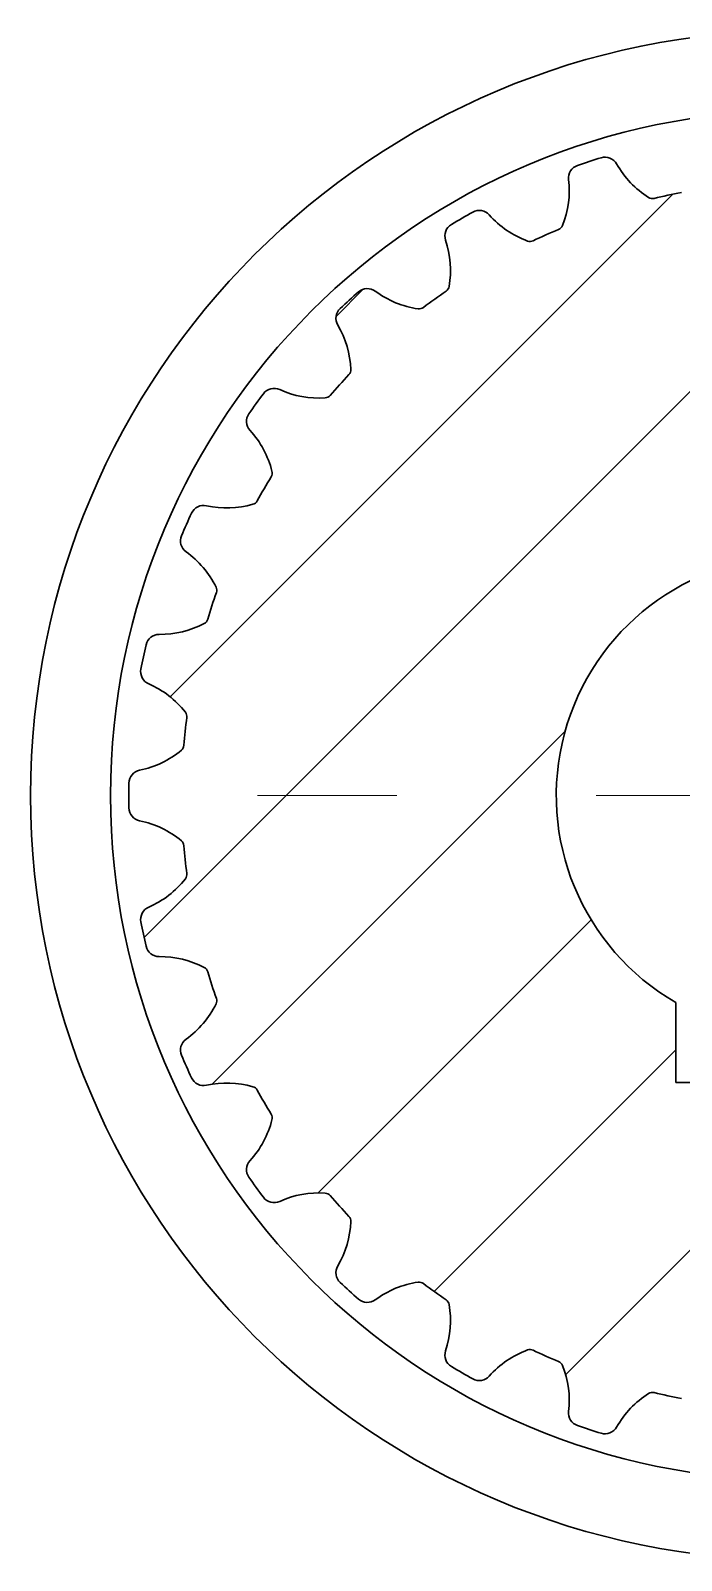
# Model space of a CAD drawing. Header units: millimetres. Extents: x 13 to 7248, y -1201 to 1478.
# Drawn here: x 5709.53 to 5723.15, y -1163.68 to -1131.68 of the extents above; entities that cross this region are included whole.
import ezdxf

# ---------------------------------------------------------------- set-up
doc = ezdxf.new("R2010")
doc.units = ezdxf.units.MM
doc.header["$LTSCALE"] = 5
doc.linetypes.add('CENTER2', pattern=[28.575000000000003, 19.05, -3.175, 3.175, -3.175])
doc.linetypes.add('SLD-实线', pattern=[0])
doc.layers.get('0').update_dxf_attribs({"lineweight": 30})
doc.layers.add('中心线层', color=1, linetype='CENTER2', lineweight=13)
doc.layers.add('剖面层', color=2, linetype='Continuous', lineweight=15)

# ---------------------------------------------------------------- blocks, each defined once
blk = doc.blocks.new('SW_CENTERMARKSYMBOL_2')
at = {"color": 0, "linetype": 'SLD-实线', "lineweight": 0}
for p, q in [((0, 8.333333333333387), (0, 11.25000000000001)), ((0, 0), (0, 4.166666666666763)), ((-8.333333333333318, 0), (-11.24999999999994, 0)), ((0, 0), (-4.166666666666659, 0)), ((0, 0), (0, -4.166666666666624)), ((0, 0), (4.166666666666694, 0)), ((8.333333333333352, 0), (11.25000000000001, 0)), ((0, -8.333333333333249), (0, -11.24999999999987))]:
    blk.add_line(p, q, dxfattribs=at)

msp = doc.modelspace()

# ---------------------------------------------------------------- hatches: boundary and pattern name
at = {"layer": '剖面层'}
h = msp.add_hatch(dxfattribs=at)
h.set_pattern_fill('ANSI31', color=256, style=0)
h.set_pattern_definition([(45, (5673.687281159424, -1197.855400502125), (-2.245064030267288, 2.245064030267288), [])])
edge = h.paths.add_edge_path(flags=0)
edge.add_arc((5725.532853462199, -1147.680190693527), 12.83500000000438, 90.00000000206445, 91.30395751715697)
edge.add_arc((5725.237361771235, -1134.698553290615), 0.1500000000000598, 225.880264327587, 271.3039575150878, ccw=False)
edge.add_arc((5726.507853461797, -1133.388409838848), 1.975000000000007, 197.4832559191952, 225.8802853633303, ccw=False)
edge.add_arc((5724.357023664674, -1134.06587288862), 0.279999999999977, 17.48325592631349, 94.93622380688011)
edge.add_arc((5725.532853462199, -1147.680190693527), 13.94500000021091, 94.93622380876039, 97.06377651243795)
edge.add_arc((5723.852412722452, -1134.118909635826), 0.2800000000000059, 97.06379200047327, 174.5167590116115)
edge.add_arc((5721.607731228689, -1133.903433438642), 1.975000000000048, 326.11971253074427, 354.5167419559035, ccw=False)
edge.add_arc((5723.122853767791, -1134.920797037119), 0.1500000000000875, 280.6960424849182, 326.1197079758475, ccw=False)
edge.add_arc((5725.532853462199, -1147.680190693527), 12.83500000024005, 100.6960424869211, 103.3039575171349)
edge.add_arc((5722.544784791573, -1135.043669391133), 0.1500000000000498, 237.88026432759392, 283.30395751509207, ccw=False)
edge.add_arc((5723.515119050109, -1133.498005641571), 1.975000000000016, 209.4832559263144, 237.8802853657198, ccw=False)
edge.add_arc((5721.552142532732, -1134.607847158286), 0.2799999999999787, 29.48325592631335, 106.9362238068785)
edge.add_arc((5725.532853462199, -1147.680190693527), 13.94500000026846, 106.9362238086815, 109.0637764792395)
edge.add_arc((5721.069585510084, -1134.764639439517), 0.2799999999999964, 109.0637903521818, 186.5167590116176)
edge.add_arc((5718.82915567206, -1135.020567438943), 1.975000000000083, -21.880287094881908, 6.516741955901978, ccw=False)
edge.add_arc((5720.522690934435, -1135.700687512966), 0.1500000000000402, 292.6960424849097, 338.11971290511514, ccw=False)
edge.add_arc((5725.532853462199, -1147.680190693527), 12.8350000002959, 112.6960424867934, 115.3039575169789)
edge.add_arc((5719.982800751171, -1135.941062109493), 0.1500000000000346, 249.8802673778261, 295.30395751509167, ccw=False)
edge.add_arc((5720.61056931446, -1134.227430984967), 1.974999999999986, 221.4832559263141, 249.88028559738342, ccw=False)
edge.add_arc((5718.921237569972, -1135.7211455685), 0.2799999999999861, 41.4832559263142, 118.9362238068768)
edge.add_arc((5725.532853462199, -1147.680190693527), 13.94500000032199, 118.9362238085236, 121.0637764790595)
edge.add_arc((5718.481824524351, -1135.974840808692), 0.280000000000001, 121.0637903521815, 198.5167590116131)
edge.add_arc((5716.343563876762, -1136.690987723072), 1.975000000000028, -9.880286720507627, 18.516741955902887, ccw=False)
edge.add_arc((5718.141496244963, -1137.004139761829), 0.1500000000000387, 304.69604248490907, 350.1197178343821, ccw=False)
edge.add_arc((5725.532853462199, -1147.680190693527), 12.83500000034656, 124.6960424865832, 127.3039575167429)
edge.add_arc((5717.663380646338, -1137.351511077554), 0.1500000000000686, 261.88030986218945, 307.3039575150874, ccw=False)
edge.add_arc((5717.921147015799, -1135.54480648112), 1.975000000000015, 233.48325592631448, 261.8802888240433, ccw=False)
edge.add_arc((5716.579291947744, -1137.357111636533), 0.2799999999999875, 53.48325592631289, 130.9362238068747)
edge.add_arc((5725.532853462199, -1147.680190693527), 13.94500000036919, 130.9362238082936, 133.06377647881)
edge.add_arc((5716.202227337781, -1137.696622136323), 0.2800000000000052, 133.0637903521816, 210.5167613225173)
edge.add_arc((5714.259588131441, -1138.841688909046), 1.974999999999999, 2.119713114399076, 30.51674162828101, ccw=False)
edge.add_arc((5716.08333933354, -1138.774186665773), 0.1500000000000601, -43.30395751508672, 2.119715660655004, ccw=False)
edge.add_arc((5725.532853462199, -1147.680190693527), 12.83500000038981, 136.6960424862994, 139.3039575164372)
edge.add_arc((5715.687894265464, -1139.213372907325), 0.1500000000000352, 273.88026432758625, 319.303957515089, ccw=False)
edge.add_arc((5715.564392813849, -1137.392556499378), 1.975000000000046, 245.4832559263146, 273.88028536571943, ccw=False)
edge.add_arc((5714.628659927639, -1139.444245794974), 0.279999999999989, 65.4832559263137, 142.9362238068778)
edge.add_arc((5725.532853462199, -1147.680190693527), 13.94500000040802, 142.9362238080016, 145.0637764785021)
edge.add_arc((5714.330423286143, -1139.854733316369), 0.279999999999992, 145.0637903521814, 222.5167590116159)
edge.add_arc((5712.668308176188, -1141.378675034827), 1.975000000000023, 14.11971290511758, 42.51674195590272, ccw=False)
edge.add_arc((5714.438171533322, -1140.933468681466), 0.1500000000000484, -31.303957515090815, 14.119712905113317, ccw=False)
edge.add_arc((5725.532853462199, -1147.680190693527), 12.83500000042382, 148.6960424859545, 151.3039575160752)
edge.add_arc((5714.142679842826, -1141.445275302641), 0.1500000000000392, 285.88026432758903, 331.30395751509246, ccw=False)
edge.add_arc((5713.643308176195, -1139.689925497454), 1.975000000000039, 257.4832559263143, 285.88028536571903, ccw=False)
edge.add_arc((5713.154593489102, -1141.891330265919), 0.2799999999999943, 77.48325592631436, 154.9362238068764)
edge.add_arc((5725.532853462199, -1147.680190693527), 13.94500000043683, 154.9362238076603, 157.0637764598426)
edge.add_arc((5712.948219188402, -1142.354854534497), 0.2800000000000036, 157.0637894404507, 234.516761322519)
edge.add_arc((5711.639270580847, -1144.191067632909), 1.975000000000038, 26.11971290511798, 54.51674162828073, ccw=False)
edge.add_arc((5713.277894571564, -1143.387614823439), 0.150000000000031, -19.30395751509451, 26.119712905113317, ccw=False)
edge.add_arc((5725.532853462199, -1147.680190693527), 12.83500000044712, 160.6960424855635, 163.3039575156728)
edge.add_arc((5713.095270663445, -1143.949673418972), 0.15000000000003, 297.8802643275876, 343.3039575150936, ccw=False)
edge.add_arc((5712.241853719885, -1142.336507426136), 1.97500000000008, 269.4832560791525, 297.8802853657191, ccw=False)
edge.add_arc((5712.221516408845, -1144.591415715575), 0.2799999999999916, 89.48325484826181, 166.9362238068758)
edge.add_arc((5725.532853462199, -1147.680190693527), 13.94500000045437, 166.9362238072846, 169.0637764594599)
edge.add_arc((5712.116023996174, -1145.087718496564), 0.2800000000000024, 169.0637894404517, 246.5167613225173)
edge.add_arc((5711.217449226204, -1147.155951651403), 1.974999999999971, 38.1197126243365, 66.51674162828112, ccw=False)
edge.add_arc((5712.65321811912, -1146.029367128992), 0.1500000000000258, -7.303957515092691, 38.11970920817038, ccw=False)
edge.add_arc((5725.532853462199, -1147.680190693527), 12.83500000045873, 172.6960424851437, 175.3039575152475)
edge.add_arc((5712.591443534489, -1146.617113041204), 0.1500000000000293, 309.88030986218166, 355.3039575150942, ccw=False)
edge.add_arc((5711.421279729579, -1145.216633955435), 1.975000000000011, 281.4832559263142, 309.88028882404296, ccw=False)
edge.add_arc((5711.870208632678, -1147.426495453349), 0.2799999999999958, 101.4832559263147, 178.9362238068756)
edge.add_arc((5725.532853462199, -1147.680190693527), 13.94500000045992, 178.9362238068909, 181.0637761930726)
edge.add_arc((5711.870208632676, -1147.933885933697), 0.2800000000000004, 181.0637761930728, 258.5167613225183)
edge.add_arc((5711.421279729579, -1150.143747431611), 1.975000000000038, 50.11971253074353, 78.51674162828073, ccw=False)
edge.add_arc((5712.591443534489, -1148.743268345842), 0.1500000000000043, 4.696042484900374, 50.11970797585508, ccw=False)
edge.add_arc((5725.532853462199, -1147.680190693527), 12.83500000045817, 184.696042484714, 187.3039575148184)
edge.add_arc((5712.65321811912, -1149.331014258054), 0.1500000000000477, -38.11969318805711, 7.303957515087291, ccw=False)
edge.add_arc((5711.217449226204, -1148.204429735643), 1.975000000000033, 293.4832559263143, 321.8802885923791, ccw=False)
edge.add_arc((5712.116023996174, -1150.272662890482), 0.2799999999999899, 113.4832559263132, 190.9362238068765)
edge.add_arc((5725.532853462199, -1147.680190693527), 13.94500000045326, 190.9362238064969, 193.0637764171126)
edge.add_arc((5712.221516408845, -1150.768965671471), 0.2800000000000028, 193.0637873706097, 270.5167613225184)
edge.add_arc((5712.241853719883, -1153.02387396091), 1.975000000000076, 62.119712905118206, 90.5167416282805, ccw=False)
edge.add_arc((5713.095270663445, -1151.410707968074), 0.1500000000000347, 16.696042484907423, 62.11971290511201, ccw=False)
edge.add_arc((5725.532853462199, -1147.680190693527), 12.83500000044548, 196.6960424842904, 199.3039575144004)
edge.add_arc((5713.277894571564, -1151.972766563607), 0.1500000000000391, -26.119693188056885, 19.30395751509451, ccw=False)
edge.add_arc((5711.639270580847, -1151.169313754137), 1.975000000000028, 305.48325643322, 333.880288592379, ccw=False)
edge.add_arc((5712.9482191884, -1153.00552685255), 0.2799999999999965, 125.4832523508191, 202.936223806874)
edge.add_arc((5725.532853462199, -1147.680190693527), 13.94500000043466, 202.9362238061163, 205.0637764167393)
edge.add_arc((5713.1545934891, -1153.469051121128), 0.2800000000000052, 205.0637873706083, 282.5167613225183)
edge.add_arc((5713.643308176193, -1155.670455889592), 1.975000000000101, 74.11971290511838, 102.51674162827999, ccw=False)
edge.add_arc((5714.142679842824, -1153.915106084406), 0.1500000000000223, 28.6960424849093, 74.11971290511877, ccw=False)
edge.add_arc((5725.532853462199, -1147.680190693527), 12.83500000042116, 208.6960424838909, 211.303957514013)
edge.add_arc((5714.43817153332, -1154.426912705581), 0.1500000000000326, -14.119693188057909, 31.303957515092122, ccw=False)
edge.add_arc((5712.668308176186, -1153.98170635222), 1.975000000000066, 317.48325657475027, 345.880288592379, ccw=False)
edge.add_arc((5714.330423286141, -1155.505648070678), 0.2799999999999917, 137.483251352526, 214.9362238068745)
edge.add_arc((5725.532853462199, -1147.680190693527), 13.94500000040489, 214.9362238057667, 217.0637763664868)
edge.add_arc((5714.628659927637, -1155.916135592073), 0.2799999999999965, 217.0637848846588, 294.5167613225187)
edge.add_arc((5715.564392813847, -1157.967824887669), 1.975000000000109, 86.11971253074393, 114.5167416282801, ccw=False)
edge.add_arc((5715.687894265464, -1156.147008479722), 0.1500000000000183, 40.69604248489992, 86.11970797585002, ccw=False)
edge.add_arc((5725.532853462199, -1147.680190693527), 12.83500000038625, 220.6960424835335, 223.303957513673)
edge.add_arc((5716.083339333538, -1156.586194721275), 0.1500000000000291, -2.1196931880575107, 43.30395751509241, ccw=False)
edge.add_arc((5714.259588131439, -1156.518692478001), 1.975000000000111, 329.4832559263151, 357.8802885923787, ccw=False)
edge.add_arc((5716.202227337779, -1157.663759250725), 0.2799999999999985, 149.4832559263141, 226.9362238068753)
edge.add_arc((5725.532853462199, -1147.680190693527), 13.94500000036523, 226.9362238054636, 229.0637763661999)
edge.add_arc((5716.579291947743, -1158.003269750515), 0.2800000000000046, 229.0637848846632, 306.5167613225185)
edge.add_arc((5717.921147015797, -1159.815574905928), 1.975000000000009, 98.11971226803911, 126.51674162828081, ccw=False)
edge.add_arc((5717.663380646336, -1158.008870309494), 0.1500000000000099, 52.69604248489799, 98.11970451691508, ccw=False)
edge.add_arc((5725.532853462199, -1147.680190693527), 12.83500000034223, 232.6960424832336, 235.3039575133955)
edge.add_arc((5718.141496244962, -1158.356241625219), 0.1500000000000301, 9.880306811940386, 55.303957515090076, ccw=False)
edge.add_arc((5716.343563876761, -1158.669393663976), 1.975000000000018, -18.51674407368671, 9.880288592378406, ccw=False)
edge.add_arc((5718.48182452435, -1159.385540578357), 0.2800000000000079, 161.4832559263153, 238.9362238068732)
edge.add_arc((5725.532853462199, -1147.680190693527), 13.94500000031736, 238.9362238052201, 241.0637763342255)
edge.add_arc((5718.92123756997, -1159.639235818548), 0.2800000000000054, 241.0637833033679, 318.5167613225179)
edge.add_arc((5720.610569314458, -1161.132950402082), 1.975000000000092, 110.119712241109, 138.5167416282801, ccw=False)
edge.add_arc((5719.98280075117, -1159.419319277555), 0.1499999999999881, 64.69604248489702, 110.11970416232941, ccw=False)
edge.add_arc((5725.532853462199, -1147.680190693527), 12.83500000029102, 244.6960424830044, 247.3039575131924)
edge.add_arc((5720.522690934435, -1159.659693874083), 0.1500000000000227, 21.880306811938226, 67.3039575150924, ccw=False)
edge.add_arc((5718.829155672058, -1160.339813948106), 1.974999999999985, -6.516744073686823, 21.880288592378577, ccw=False)
edge.add_arc((5721.069585510082, -1160.595741947531), 0.2800000000000035, 173.4832559263146, 250.9362238068743)
edge.add_arc((5725.532853462199, -1147.680190693527), 13.94500000026337, 250.9362238050469, 253.0637760485432)
edge.add_arc((5721.552142532732, -1160.752534228763), 0.2800000000000021, 253.0637690828864, 330.5167613225172)
edge.add_arc((5723.515119050107, -1161.862375745478), 1.974999999999965, 122.11971238121609, 150.5167416282812, ccw=False)
edge.add_arc((5722.544784791571, -1160.316711995916), 0.1499999999999838, 76.6960424849002, 122.1197060070889, ccw=False)
edge.add_arc((5725.532853462199, -1147.680190693527), 12.83500000023481, 256.696042482856, 259.3039575130726)
edge.add_arc((5723.122853767789, -1160.43958434993), 0.1500000000000015, 33.88030319378919, 79.30395751509627, ccw=False)
edge.add_arc((5721.607731228687, -1161.456947948407), 1.975000000000059, 5.483255926313802, 33.880288317582085, ccw=False)
edge.add_arc((5723.852412722452, -1161.241471751223), 0.2800000000000002, 185.483255926315, 262.9362238068753)
edge.add_arc((5725.532853462199, -1147.680190693527), 13.94500000020557, 262.9362238049515, 263.3247111474571)
edge.add_line((5723.911853461737, -1161.530655812224), (5723.911853461737, -1153.680190693523))
edge.add_line((5723.911853461737, -1153.680190693523), (5723.032853461737, -1153.680190693523))
edge.add_line((5723.032853461737, -1153.680190693523), (5723.032853461737, -1152.010317712445))
edge.add_arc((5725.532853461737, -1147.680190693523), 5, 89.9999999999992, 240, ccw=False)
edge.add_line((5725.532853461737, -1142.680190693523), (5725.532853461737, -1134.845190693523))

# ---------------------------------------------------------------- linework, layer by layer
for p, q in [((5723.032853461737, -1152.010317712445), (5723.032853461737, -1153.680190693523)), ((5723.032853461737, -1153.680190693523), (5723.911853461737, -1153.680190693523))]:
    msp.add_line(p, q)
for radius in [16, 14.325]:
    msp.add_circle((5725.532853461737, -1147.680190693523), radius)
for centre, radius, start, end in [((5725.532853462199, -1147.680190693527), 13.94500000026846, 106.9362238086424, 109.0637764791955), ((5721.552142532732, -1134.607847158286), 0.2799999999999853, 29.48325592630281, 106.9362238068992), ((5721.069585510084, -1134.764639439517), 0.2799999999999999, 109.0637903522329, 186.5167590116217), ((5723.515119050109, -1133.498005641571), 1.975000000000024, 209.4832559263028, 237.8802853657646), ((5718.82915567206, -1135.020567438943), 1.97500000000008, 338.1197129051166, 6.516741955900278), ((5722.544784791573, -1135.043669391133), 0.1500000000000573, 237.8802643276066, 283.3039575151373), ((5725.532853462199, -1147.680190693527), 12.83500000024006, 100.6960424869447, 103.3039575171723), ((5725.532853462199, -1147.680190693527), 13.94500000032199, 118.9362238085167, 121.0637764790602), ((5718.921237569972, -1135.7211455685), 0.2799999999999855, 41.48325592629821, 118.9362238068553), ((5720.61056931446, -1134.227430984967), 1.974999999999989, 221.4832559262982, 249.8802855974298), ((5718.481824524351, -1135.974840808692), 0.2800000000000032, 121.0637903521848, 198.5167590116294), ((5725.532853462199, -1147.680190693527), 12.83500000029591, 112.6960424867986, 115.303957516999), ((5720.522690934435, -1135.700687512966), 0.15000000000004, 292.6960424848775, 338.1197129051166), ((5716.343563876762, -1136.690987723072), 1.975000000000032, 350.1197132794858, 18.51674195589944), ((5719.982800751171, -1135.941062109493), 0.1500000000000312, 249.880267377811, 295.3039575150409), ((5725.532853462199, -1147.680190693527), 13.94500000036919, 130.9362238083343, 133.0637764787878), ((5716.579291947744, -1137.357111636533), 0.2799999999999937, 53.48325592635801, 130.936223806828), ((5717.921147015799, -1135.54480648112), 1.975000000000011, 233.483255926358, 261.8802888240741), ((5725.532853462199, -1147.680190693527), 12.83500000034656, 124.6960424865458, 127.3039575167161), ((5718.141496244963, -1137.004139761829), 0.1500000000000369, 304.6960424848906, 350.1197178343778), ((5716.202227337781, -1137.696622136323), 0.2800000000000115, 133.0637903522138, 210.51676132252), ((5717.663380646338, -1137.351511077554), 0.1500000000000676, 261.8803098621771, 307.3039575151291), ((5714.259588131441, -1138.841688909046), 1.975000000000006, 2.119713114399254, 30.5167416282621), ((5725.532853462199, -1147.680190693527), 12.83500000038981, 136.6960424862781, 139.3039575164328), ((5716.08333933354, -1138.774186665773), 0.1500000000000665, 316.696042484869, 2.11971566065637), ((5714.628659927639, -1139.444245794974), 0.2799999999999895, 65.48325592633263, 142.9362238069034), ((5715.564392813849, -1137.392556499378), 1.975000000000047, 245.4832559263326, 273.8802853657604), ((5725.532853462199, -1147.680190693527), 13.94500000040803, 142.9362238079768, 145.0637764785073), ((5715.687894265464, -1139.213372907325), 0.1500000000000383, 273.8802643275417, 319.3039575151286), ((5714.330423286143, -1139.854733316369), 0.2799999999999964, 145.0637903521634, 222.516759011619), ((5712.668308176188, -1141.378675034827), 1.975000000000026, 14.11971290512178, 42.51674195589978), ((5725.532853462199, -1147.680190693527), 12.83500000042383, 148.6960424859532, 151.3039575160717), ((5714.438171533322, -1140.933468681466), 0.15000000000005, 328.6960424849256, 14.11971290510914), ((5713.154593489102, -1141.891330265919), 0.2799999999999951, 77.48325592636581, 154.9362238068938), ((5713.643308176195, -1139.689925497454), 1.975000000000038, 257.4832559263658, 285.8802853657445), ((5714.142679842826, -1141.445275302641), 0.1500000000000422, 285.8802643276078, 331.3039575151038), ((5725.532853462199, -1147.680190693527), 13.94500000043683, 154.9362238076635, 157.0637764598349), ((5712.948219188402, -1142.354854534497), 0.2800000000000027, 157.0637894404692, 234.5167613225201), ((5711.639270580847, -1144.191067632909), 1.975000000000036, 26.11971290512604, 54.51674162830221), ((5725.532853461737, -1147.680190693523), 5.000000000000002, 90, 240.0000000000027), ((5713.277894571564, -1143.387614823439), 0.1500000000000354, 340.6960424848995, 26.11971290512604), ((5725.532853462199, -1147.680190693527), 12.83500000044713, 160.6960424855831, 163.3039575156818), ((5713.095270663445, -1143.949673418972), 0.150000000000028, 297.8802643275905, 343.3039575151004), ((5712.221516408845, -1144.591415715575), 0.2799999999999875, 89.48325484829613, 166.9362238068706), ((5712.241853719885, -1142.336507426136), 1.975000000000088, 269.4832560791893, 297.8802853657094), ((5725.532853462199, -1147.680190693527), 13.94500000045438, 166.9362238072758, 169.0637764594574), ((5712.116023996174, -1145.087718496564), 0.2800000000000096, 169.063789440458, 246.5167613225334), ((5711.217449226204, -1147.155951651403), 1.97499999999997, 38.11971262431344, 66.51674162832481), ((5725.532853462199, -1147.680190693527), 12.83500000045873, 172.6960424851416, 175.3039575152489), ((5712.65321811912, -1146.029367128992), 0.1500000000000269, 352.696042484909, 38.11970920817706), ((5711.421279729579, -1145.216633955435), 1.975000000000009, 281.4832559263426, 309.8802888240007), ((5712.591443534489, -1146.617113041204), 0.1500000000000317, 309.8803098621386, 355.3039575150931), ((5711.870208632678, -1147.426495453349), 0.2800000000000036, 101.4832559263427, 178.9362238068784), ((5725.532853462199, -1147.680190693527), 13.94500000045992, 178.9362238068914, 181.0637761930695), ((5711.870208632676, -1147.933885933697), 0.2800000000000034, 181.0637761930695, 258.5167613225425), ((5711.421279729579, -1150.143747431611), 1.975000000000046, 50.11971253073919, 78.51674162826473), ((5712.591443534489, -1148.743268345842), 0.1500000000000057, 4.69604248490694, 50.11970797585992), ((5725.532853462199, -1147.680190693527), 12.83500000045818, 184.6960424847122, 187.3039575148196), ((5711.217449226204, -1148.204429735643), 1.975000000000033, 293.4832559263216, 321.8802885923945), ((5712.65321811912, -1149.331014258054), 0.1500000000000542, 321.8803068119563, 7.303957515090992), ((5712.116023996174, -1150.272662890482), 0.2799999999999939, 113.4832559263164, 190.936223806885), ((5725.532853462199, -1147.680190693527), 13.94500000045326, 190.9362238064815, 193.0637764171043), ((5712.221516408845, -1150.768965671471), 0.2800000000000001, 193.0637873706075, 270.5167613224717), ((5712.241853719883, -1153.02387396091), 1.975000000000087, 62.11971290508021, 90.5167416282851), ((5713.095270663445, -1151.410707968074), 0.1500000000000362, 16.69604248489965, 62.11971290508021), ((5725.532853462199, -1147.680190693527), 12.83500000044548, 196.6960424842808, 199.3039575143923), ((5713.277894571564, -1151.972766563607), 0.1500000000000444, 333.8803068119535, 19.30395751511285), ((5711.639270580847, -1151.169313754137), 1.975000000000029, 305.4832564332744, 333.8802885923894), ((5712.9482191884, -1153.00552685255), 0.2799999999999943, 125.4832523507887, 202.9362238068611), ((5725.532853462199, -1147.680190693527), 13.94500000043467, 202.9362238061116, 205.0637764167302), ((5713.1545934891, -1153.469051121128), 0.2800000000000116, 205.0637873706188, 282.5167613224852), ((5713.643308176193, -1155.670455889592), 1.975000000000106, 74.11971290511632, 102.5167416282418), ((5714.142679842824, -1153.915106084406), 0.1500000000000239, 28.69604248489624, 74.11971290511632), ((5725.532853462199, -1147.680190693527), 12.83500000042116, 208.6960424839054, 211.3039575140245), ((5712.668308176186, -1153.98170635222), 1.975000000000063, 317.4832565747356, 345.8802885923748), ((5714.43817153332, -1154.426912705581), 0.1500000000000307, 345.8803068119462, 31.30395751507449), ((5714.330423286141, -1155.505648070678), 0.2800000000000003, 137.4832513525047, 214.9362238068543), ((5725.532853462199, -1147.680190693527), 13.9450000004049, 214.9362238057593, 217.0637763664996), ((5714.628659927637, -1155.916135592073), 0.2799999999999968, 217.0637848846392, 294.5167613225408), ((5715.564392813847, -1157.967824887669), 1.975000000000115, 86.11971253073082, 114.5167416282955), ((5715.687894265464, -1156.147008479722), 0.1500000000000238, 40.69604248487136, 86.11970797586268), ((5725.532853462199, -1147.680190693527), 12.83500000038625, 220.6960424835573, 223.3039575136388), ((5714.259588131439, -1156.518692478001), 1.975000000000111, 329.4832559263132, 357.880288592374), ((5716.083339333538, -1156.586194721275), 0.150000000000027, 357.880306811939, 43.30395751513101), ((5716.202227337779, -1157.663759250725), 0.2799999999999984, 149.483255926302, 226.9362238068227), ((5725.532853462199, -1147.680190693527), 13.94500000036523, 226.9362238055147, 229.0637763661815), ((5717.921147015797, -1159.815574905928), 1.975000000000008, 98.11971226805763, 126.516741628285), ((5717.663380646336, -1158.008870309494), 0.1500000000000195, 52.69604248487089, 98.11970451691711), ((5725.532853462199, -1147.680190693527), 12.83500000034224, 232.6960424832839, 235.3039575133388), ((5716.579291947743, -1158.003269750515), 0.280000000000001, 229.0637848846559, 306.5167613225555), ((5716.343563876761, -1158.669393663976), 1.975000000000015, 341.4832559263019, 9.880288592368528), ((5718.141496244962, -1158.356241625219), 0.150000000000031, 9.88030681192888, 55.30395751510943), ((5718.48182452435, -1159.385540578357), 0.2800000000000097, 161.4832559263019, 238.9362238068628), ((5720.610569314458, -1161.132950402082), 1.975000000000095, 110.1197122410814, 138.5167416282729), ((5719.98280075117, -1159.419319277555), 0.1499999999999885, 64.69604248484818, 110.119704162291), ((5725.532853462199, -1147.680190693527), 12.83500000029102, 244.696042483001, 247.3039575132014), ((5725.532853462199, -1147.680190693527), 13.94500000031737, 238.9362238052787, 241.063776334263), ((5720.522690934435, -1159.659693874083), 0.1500000000000232, 21.88030681194253, 67.30395751512245), ((5718.829155672058, -1160.339813948106), 1.974999999999984, 353.4832559263128, 21.88028859238335), ((5718.92123756997, -1159.639235818548), 0.2800000000000127, 241.063783303379, 318.5167613225047), ((5723.515119050107, -1161.862375745478), 1.974999999999963, 122.1197123812069, 150.5167416283077), ((5722.544784791571, -1160.316711995916), 0.1499999999999879, 76.69604248486266, 122.119706007063), ((5725.532853462199, -1147.680190693527), 12.8350000002348, 256.6960424828277, 259.3039575130553), ((5721.069585510082, -1160.595741947531), 0.2800000000000022, 173.4832559263128, 250.9362238068425), ((5725.532853462199, -1147.680190693527), 13.94500000026337, 250.9362238050749, 253.0637760485291), ((5721.552142532732, -1160.752534228763), 0.2800000000000072, 253.0637690828845, 330.5167613225316)]:
    msp.add_arc(centre, radius, start, end)

# ---------------------------------------------------------------- block references
at = {"layer": '中心线层', "ltscale": 0.2}
msp.add_blockref('SW_CENTERMARKSYMBOL_2', (5725.532853461737, -1147.680190693523), dxfattribs=at)

doc.saveas('drawing.dxf')
